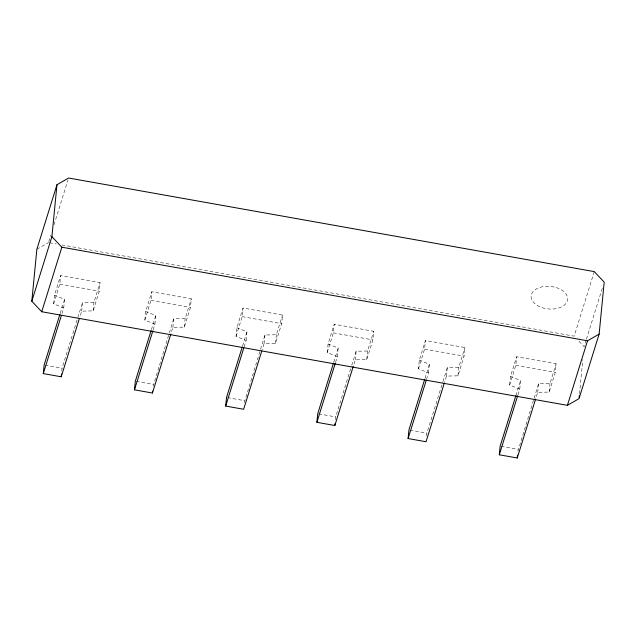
<?xml version="1.0" encoding="UTF-8"?>
<svg xmlns="http://www.w3.org/2000/svg" width="636" height="636" viewBox="0 0 636 636"><rect width="100%" height="100%" fill="white"/><g stroke="black" fill="none" stroke-linecap="round" stroke-linejoin="round"><path stroke-width="0.48" stroke-dasharray="3.18 2.39" d="M61.97 313.572L63.727 307.943L53.639 303.841L54.473 295.231L60.611 275.539L100.106 282.567L99.264 291.177L93.134 310.877L81.678 311.139L79.929 316.768M53.639 303.841L59.768 284.149L60.611 275.539M63.727 307.943L64.57 299.333L54.473 295.231M61.795 371.05L62.074 368.18L77.552 318.477M81.678 311.139L82.521 302.529L93.977 302.259L100.106 282.567M93.134 310.877L93.977 302.259M153.181 329.814L154.93 324.185L144.841 320.083L145.676 311.465L151.813 291.773L191.309 298.809L190.474 307.419L184.337 327.111L172.881 327.381L171.132 333.01M144.841 320.083L150.971 300.383L151.813 291.773M154.93 324.185L155.772 315.575L145.676 311.465M153.093 386.33L169.049 333.773M172.881 327.381L173.723 318.771L185.179 318.501L191.309 298.809M184.337 327.111L185.179 318.501M244.089 346.986L246.132 340.427L236.043 336.317L236.886 327.707L243.016 308.015L282.511 315.043L281.676 323.66L275.539 343.353L264.083 343.623L262.04 350.19M236.043 336.317L242.173 316.625L243.016 308.015M246.132 340.427L246.975 331.817L236.886 327.707M244.296 402.572L264.926 335.013L276.382 334.743L282.511 315.043M264.083 343.623L264.926 335.013M275.539 343.353L276.382 334.743M335.585 362.289L337.334 356.661L327.246 352.559L328.089 343.949L334.218 324.257L373.722 331.284L372.879 339.894L366.741 359.586L355.293 359.857L353.536 365.485M327.246 352.559L333.383 332.867L334.218 324.257M337.334 356.661L338.177 348.051L328.089 343.949M335.403 419.768L335.681 416.898L351.454 366.257M355.293 359.857L356.128 351.247L367.584 350.977L373.722 331.284M366.741 359.586L367.584 350.977M426.494 379.469L428.537 372.903L418.448 368.8L419.291 360.183L425.428 340.491L464.924 347.526L464.081 356.136L457.944 375.828L446.496 376.099L444.453 382.665M418.448 368.8L424.586 349.1L425.428 340.491M428.537 372.903L429.38 364.293L419.291 360.183M426.605 436.002L426.891 433.132L442.664 382.49M446.496 376.099L447.339 367.489L458.787 367.218L464.924 347.526M457.944 375.828L458.787 367.218M517.99 394.765L519.747 389.145L509.651 385.034L510.493 376.425L516.631 356.732L556.126 363.76L555.284 372.378L549.154 392.07L537.698 392.34L535.949 397.969M509.651 385.034L515.788 365.342L516.631 356.732M519.747 389.145L520.582 380.527L510.493 376.425M517.903 451.29L538.541 383.731L549.989 383.46L556.126 363.76M537.698 392.34L538.541 383.731M549.154 392.07L549.989 383.46M579.499 393.748L582.854 359.435M48.773 241.632L50.816 235.082M54.02 224.794L68.004 179.885M60.182 313.405L64.57 299.333M77.846 317.539L82.521 302.529M151.392 329.639L155.772 315.575M169.343 332.835L173.723 318.771M242.594 345.881L246.975 331.817M333.797 362.123L338.177 348.051M351.748 365.318L356.128 351.247M424.999 378.356L429.38 364.293M442.95 381.552L447.339 367.489M515.915 395.536L520.582 380.527M594.27 271.612L574.165 336.166L62.161 245.003M586.138 340.149L584.094 346.692L578.132 340.379M586.424 339.211L602.745 286.82M36.872 249.264L48.487 242.57M49.465 242.737L56.302 243.962M59.768 284.149L99.264 291.177M150.971 300.383L190.474 307.419M242.173 316.625L281.676 323.66M333.383 332.867L372.879 339.894M424.586 349.1L464.081 356.136M515.788 365.342L555.284 372.378M45.069 365.151L62.074 368.18M136.271 381.385L153.276 384.414M227.473 397.627L244.478 400.656M318.676 413.869L335.681 416.898M409.878 430.103L426.891 433.132M501.081 446.345L518.094 449.374M554.179 287.027L549.448 286.351A18.325 11.313 5.6 0 0 531.275 295.08A18.325 11.313 5.6 0 0 544.599 308.349L549.321 309.032A18.325 11.313 5.6 0 0 567.495 300.295A18.325 11.313 5.6 0 0 554.179 287.027"/><path stroke-width="0.95" d="M31.8 301.218L36.872 249.264L56.978 184.71L68.593 178.016L594.27 271.612L604.2 282.145L599.128 334.099L579.022 398.653L567.407 405.347L41.73 311.743L31.8 301.218L51.906 236.664L56.978 184.71M79.341 318.644L61.231 376.79L43.28 373.594L44.123 364.977L59.895 314.343M61.231 376.79L61.509 373.92M170.838 333.948L152.433 393.024L134.482 389.828L135.325 381.218L151.098 330.577M152.433 393.024L152.624 391.116M261.746 351.12L243.644 409.266L225.685 406.07L226.527 397.46L242.3 346.819M353.242 366.423L334.846 425.508L316.887 422.312L317.73 413.694L333.502 363.061M334.846 425.508L335.029 423.592M444.159 383.603L426.048 441.742L408.097 438.546L408.932 429.936L424.705 379.295M535.655 398.899L517.251 457.984L499.3 454.788L500.142 446.178L515.915 395.536M517.251 457.984L517.529 455.114M579.118 397.667L579.309 395.711M41.73 311.743L61.835 247.197L51.906 236.664M43.28 373.594L61.39 315.448M134.482 389.828L152.886 330.752M225.685 406.07L243.795 347.924M316.887 422.312L335.291 363.228M408.097 438.546L426.207 380.408M499.3 454.788L517.696 395.703M567.407 405.347L587.513 340.793L599.128 334.099M61.835 247.197L587.513 340.793"/></g></svg>
